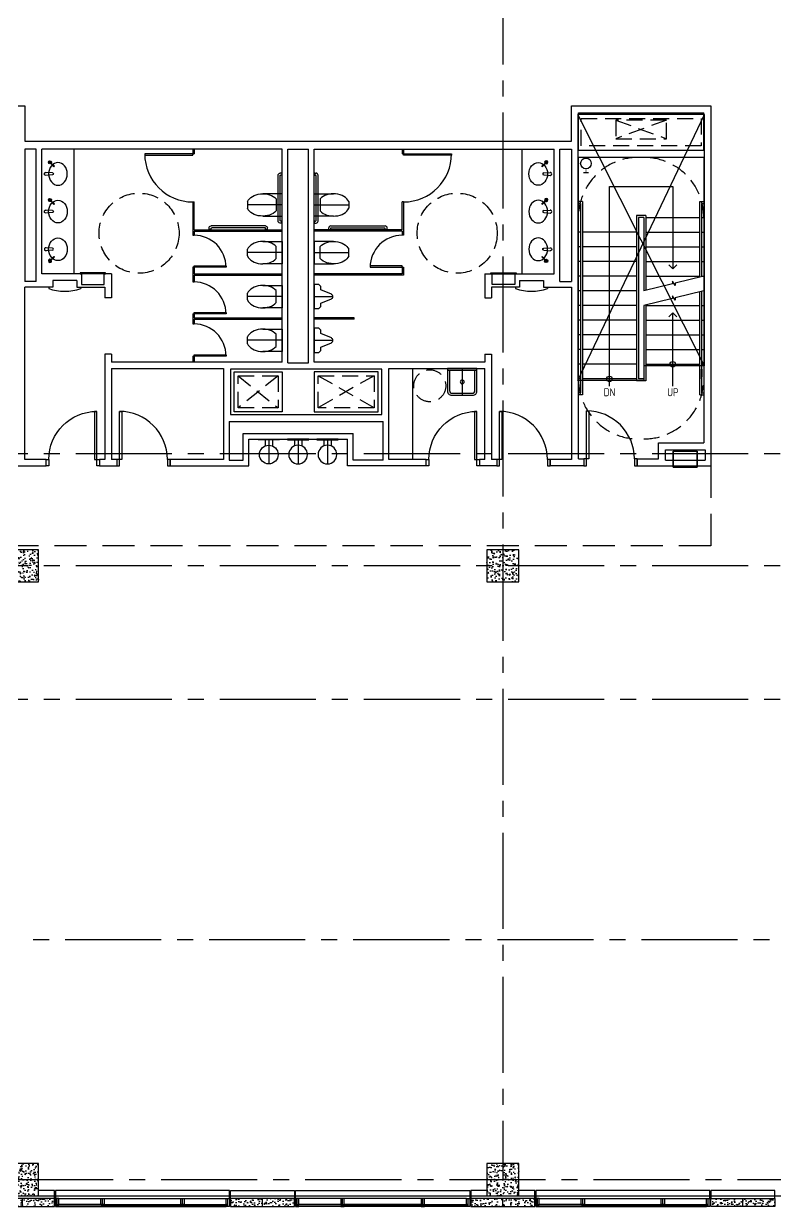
# Model space of a CAD drawing. Header units: inches. Extents: x 5893 to 9323, y 5310 to 7121.
# Drawn here: x 7789 to 8352, y 5310 to 6196 of the extents above; entities that cross this region are included whole.
import ezdxf
from ezdxf.enums import TextEntityAlignment as Align

# ---------------------------------------------------------------- set-up
doc = ezdxf.new("R2010")
doc.units = ezdxf.units.IN
doc.header["$LTSCALE"] = 96
doc.header["$MEASUREMENT"] = 0
doc.header["$PDSIZE"] = 1.5
for name, pattern in [('CENTER2', [1.125, 0.75, -0.125, 0.125, -0.125]), ('HIDDEN', [0.375, 0.25, -0.125]), ('HIDDEN2', [0.1875, 0.125, -0.0625])]:
    doc.linetypes.add(name, pattern=pattern)
doc.layers.get('0').update_dxf_attribs({"linetype": 'CONTINUOUS'})
for name, color, linetype in [('A_0_BLDGRD', 35, 'CENTER2'), ('A_0_CONST', 11, 'CONTINUOUS'), ('A_1-8-STAIR', 40, 'CONTINUOUS'), ('A_1-8_COL', 7, 'CONTINUOUS'), ('A_1-8_COL_H', 6, 'CONTINUOUS'), ('A_1-8_CW_GLASS', 1, 'CONTINUOUS'), ('A_1-8_CW_GYP', 2, 'CONTINUOUS'), ('A_1-8_CW_MULL', 2, 'CONTINUOUS'), ('A_1-8_CW_PC', 2, 'CONTINUOUS'), ('A_1-8_CW_PC_H', 6, 'CONTINUOUS'), ('A_1-8_CW_SILL', 9, 'CONTINUOUS'), ('A_1-8_DR_PLN', 30, 'CONTINUOUS'), ('A_1-8_WALL_IN', 2, 'CONTINUOUS'), ('A_1-8_WALL_TP', 193, 'CONTINUOUS'), ('A_1_CW_SLAB', 66, 'CONTINUOUS'), ('A_2-8_DR_PLN', 30, 'CONTINUOUS'), ('A_2-8_STAIR_SHAFT', 9, 'CONTINUOUS'), ('A_2-8_WALL_IN', 71, 'CONTINUOUS'), ('A_2-8_ZCORR', 5, 'HIDDEN'), ('A_3-7_STAIR1-2_TREAD', 30, 'CONTINUOUS'), ('A_3-8_STAIR', 30, 'CONTINUOUS'), ('A_3-8_WALL_IN', 71, 'CONTINUOUS'), ('M_1-9_DUCT', 9, 'CONTINUOUS'), ('M_2-9_SHAFT', 9, 'CONTINUOUS'), ('P_1-8_FIXTURE', 6, 'CONTINUOUS'), ('P_2-8_FIXTURE', 6, 'CONTINUOUS')]:
    doc.layers.add(name, color=color, linetype=linetype)
doc.styles.add('ARCHITXT', font='architxt.shx')

# ---------------------------------------------------------------- blocks, each defined once
blk = doc.blocks.new('P_UR_1-8')
at = {"layer": 'A_0_CONST'}
blk.add_line((0, 0), (0, -14), dxfattribs=at)
at = {"layer": 'P_1-8_FIXTURE'}
blk.add_lwpolyline([(-1.76, -12.96), (-5, -5), (-7.5, -5), (-9, -3.5), (-9, 0), (9, 0), (9, -3.5), (7.5, -5), (5, -5), (1.76, -12.96, -0.59411)], format="xyb", close=True, dxfattribs=at)
blk = doc.blocks.new('P_WC_1-5')
at = {"layer": 'A_0_CONST'}
blk.add_line((0, 0), (0, -26), dxfattribs=at)
at = {"layer": 'P_1-8_FIXTURE'}
for p, q in [((-4.5, -4.43), (4.5, -4.43)), ((-2.5, -26), (2.5, -26))]:
    blk.add_line(p, q, dxfattribs=at)
blk.add_lwpolyline([(8.38, -14.55), (8.38, 0), (-8.38, 0), (-8.38, -14.55)], dxfattribs=at)
at = {"layer": 'P_1-8_FIXTURE', "extrusion": (0, 0, -1)}
for start_param, end_param in [(6.586314, 8.85753), (3.708841, 5.980057)]:
    blk.add_ellipse((0, -14.55), major_axis=(0, -12), ratio=0.697917, start_param=start_param, end_param=end_param, dxfattribs=at)
blk = doc.blocks.new('P_DF_1-8')
at = {"layer": 'A_0_CONST'}
blk.add_line((0, 0), (0, -18.5), dxfattribs=at)
at = {"layer": 'P_1-8_FIXTURE'}
for p, q in [((-2.75, -0.5), (-2.75, -5.06)), ((2.75, -0.5), (2.75, -5.06))]:
    blk.add_line(p, q, dxfattribs=at)
blk.add_lwpolyline([(8, -0.5), (-8, -0.5), (-8, 0), (8, 0)], close=True, dxfattribs=at)
blk.add_circle((0, -11.5), 7, dxfattribs=at)
blk = doc.blocks.new('P_JS_1-8')
at = {"layer": 'A_0_CONST'}
blk.add_line((0, 0), (0, -20), dxfattribs=at)
at = {"layer": 'P_1-8_FIXTURE'}
blk.add_line((-11, -1.5), (11, -1.5), dxfattribs=at)
blk.add_lwpolyline([(8, -20), (-8, -20, -0.414214), (-11, -17), (-11, 0), (11, 0), (11, -17, -0.414214)], format="xyb", close=True, dxfattribs=at)
blk.add_lwpolyline([(9.5, -1.5), (9.5, -16.5, -0.414214), (7.5, -18.5), (-7.5, -18.5, -0.414214), (-9.5, -16.5), (-9.5, -1.5)], format="xyb", dxfattribs=at)
blk.add_circle((0, -10), 1.5, dxfattribs=at)
blk = doc.blocks.new('DR_1-8_3X0_478')
at = {"layer": 'A_1-8_DR_PLN'}
for points in [[(2, 40.875), (3.75, 40.875), (3.75, 4.875), (2, 4.875)], [(0, 0), (2, 0), (2, 4.875), (0, 4.875)], [(38, 0), (40, 0), (40, 4.875), (38, 4.875)]]:
    blk.add_lwpolyline(points, close=True, dxfattribs=at)
blk.add_arc((2, 4.875), 36, 0, 90, dxfattribs=at)
blk = doc.blocks.new('DR_2-8_3X0_514')
at = {"layer": 'A_2-8_DR_PLN'}
for points in [[(2, 41.25), (3.75, 41.25), (3.75, 5.25), (2, 5.25)], [(0, 0), (2, 0), (2, 5.25), (0, 5.25)], [(38, 0), (40, 0), (40, 5.25), (38, 5.25)]]:
    blk.add_lwpolyline(points, close=True, dxfattribs=at)
blk.add_arc((2, 5.25), 36, 0, 90, dxfattribs=at)
blk = doc.blocks.new('SOAP')
for p, q in [((-0.16, 0.16), (-3.28, -2.96)), ((-2.96, -3.28), (-3.28, -2.96)), ((0.16, -0.16), (-2.96, -3.28))]:
    blk.add_line(p, q)
for radius, start, end in [(1.22, 235.35536, 214.64464), (0.692, 243.52171, 206.47829), (0.22, 315, 135)]:
    blk.add_arc((0, 0), radius, start, end)
blk = doc.blocks.new('FAUCET - AUTO')
at = {"layer": 'P_1-8_FIXTURE'}
for p, q in [((5, 0.75), (0, 1.125)), ((5, -0.75), (0, -1.125))]:
    blk.add_line(p, q, dxfattribs=at)
for centre, radius, start, end in [((0, 0), 1.125, 81.421693, 278.578307), ((5, 0), 0.75, 270, 90)]:
    blk.add_arc(centre, radius, start, end, dxfattribs=at)
blk = doc.blocks.new('GRAB BARS')
at = {"layer": 'A_1-8_WALL_TP'}
for p, q in [((0, 42.98), (0.26, 42.98)), ((0, 40.7), (0.26, 40.7)), ((0.26, 42.98), (0.26, 40.7)), ((0.26, 42.59), (1.5, 42.59)), ((0.26, 41.09), (1, 41.09)), ((1.5, 7.09), (1.5, 40.59)), ((3, 6.59), (3, 41.09)), ((0, 6.98), (0.26, 6.98)), ((0, 4.7), (0.26, 4.7)), ((0.26, 4.7), (0.26, 6.98)), ((0.26, 6.59), (1, 6.59)), ((0.26, 5.09), (1.5, 5.09)), ((10.59, 0.26), (12.87, 0.26)), ((10.59, 0), (10.59, 0.26)), ((10.98, 0.26), (10.98, 1.5)), ((12.48, 3), (53.27, 3)), ((12.48, 1.5), (52.77, 1.5)), ((12.48, 0.26), (12.48, 1.5)), ((12.87, 0), (12.87, 0.26)), ((52.83, 0), (52.83, 0.26)), ((52.83, 0.26), (55.1, 0.26)), ((53.27, 0.26), (53.27, 1)), ((54.77, 0.26), (54.77, 1.5)), ((55.1, 0), (55.1, 0.26))]:
    blk.add_line(p, q, dxfattribs=at)
for centre, radius, start, end in [((1, 40.59), 0.5, 0, 90), ((1.5, 41.09), 1.5, 0, 90), ((1, 7.09), 0.5, 270, 0), ((1.5, 6.59), 1.5, 270, 0), ((12.48, 1.5), 1.5, 90, 180), ((52.77, 1), 0.5, 0, 90), ((53.27, 1.5), 1.5, 0, 90)]:
    blk.add_arc(centre, radius, start, end, dxfattribs=at)
blk = doc.blocks.new('COL_1-8_24X24')
at = {"layer": 'A_1-8_COL_H'}
h = blk.add_hatch(dxfattribs=at)
h.set_pattern_fill('AR-CONC,_I', color=256, style=2)
h.set_pattern_definition([(50, (-6180, -6718.462), (7.172602, -0.6275213), [0.75, -8.25]), (355, (-6180, -6718.462), (-1.3875133, 7.5219213), [0.6, -6.6]), (100.4514, (-6179.402, -6718.5144), (5.785094, 6.8943954), [0.637402, -7.011421]), (46.1842, (-6180, -6716.462), (10.6724105, -1.65519), [1.125, -12.375]), (96.6356, (-6179.111, -6716.6), (9.346627, 9.741179), [0.956103, -10.51713]), (351.1842, (-6180, -6716.462), (9.34662, 9.741186), [0.9, -9.9]), (21, (-6179, -6716.962), (5.9690705, -4.026189), [0.75, -8.25]), (326, (-6179, -6716.962), (2.4331533, 7.2515005), [0.6, -6.6]), (71.4514, (-6178.5026, -6717.2976), (8.4022263, 3.225305), [0.637402, -7.011421]), (37.5, (-6180, -6718.462), (0.12159855, 3.32893854), [0, -6.52, 0, -6.7, 0, -6.625]), (7.5, (-6180, -6718.462), (2.6306954, 3.9441171), [0, -3.82, 0, -6.37, 0, -2.525]), (327.5, (-6182.23, -6718.462), (5.3382244, -0.2255487), [0, -2.5, 0, -7.8, 0, -10.35]), (317.5, (-6183.23, -6718.462), (5.8318617, 1.0010498), [0, -3.25, 0, -5.18, 0, -7.35])])
h.paths.add_polyline_path([(-12, -12), (12, -12), (12, 12), (-12, 12)])
at = {"layer": 'A_0_CONST'}
blk.add_point((0, 0), dxfattribs=at)
at = {"layer": 'A_1-8_COL'}
blk.add_lwpolyline([(-12, -12), (12, -12), (12, 12), (-12, 12)], close=True, dxfattribs=at)
blk = doc.blocks.new('PRE_1-8_COL1')
at = {"layer": 'A_1-8_CW_PC_H'}
h = blk.add_hatch(dxfattribs=at)
h.set_pattern_fill('AR-CONC', color=256, style=0)
h.set_pattern_definition([(50, (-5100, -6744), (7.172602, -0.6275213), [0.75, -8.25]), (355, (-5100, -6744), (-1.3875133, 7.5219213), [0.6, -6.6]), (100.4514, (-5099.402, -6744.052), (5.785094, 6.8943954), [0.637402, -7.011421]), (46.1842, (-5100, -6742), (10.6724105, -1.65519), [1.125, -12.375]), (96.6356, (-5099.111, -6742.138), (9.346627, 9.741179), [0.956103, -10.51713]), (351.1842, (-5100, -6742), (9.34662, 9.741186), [0.9, -9.9]), (21, (-5099, -6742.5), (5.9690705, -4.026189), [0.75, -8.25]), (326, (-5099, -6742.5), (2.433153, 7.2515005), [0.6, -6.6]), (71.4514, (-5098.5026, -6742.8355), (8.4022263, 3.225305), [0.637402, -7.011421]), (37.5, (-5100, -6744), (0.12159855, 3.3289385), [0, -6.52, 0, -6.7, 0, -6.625]), (7.5, (-5100, -6744), (2.6306954, 3.9441171), [0, -3.82, 0, -6.37, 0, -2.525]), (327.5, (-5102.23, -6744), (5.3382244, -0.2255487), [0, -2.5, 0, -7.8, 0, -10.35]), (317.5, (-5103.23, -6744), (5.8318617, 1.0010498), [0, -3.25, 0, -5.18, 0, -7.35])])
h.paths.add_polyline_path([(-24, -6), (24, -6), (24, 0), (-24, 0)])
at = {"layer": 'A_0_CONST'}
blk.add_line((0, 0), (0, -6), dxfattribs=at)
at = {"layer": 'A_1-8_CW_PC'}
blk.add_lwpolyline([(-24, -6), (24, -6), (24, 0), (-24, 0)], close=True, dxfattribs=at)
blk = doc.blocks.new('MUL_1-8_EX2')
at = {"layer": 'A_0_CONST'}
blk.add_line((0, 0), (0, -6), dxfattribs=at)
at = {"layer": 'A_1-8_CW_MULL'}
blk.add_lwpolyline([(-1.25, -6), (-1.25, 0), (1.25, 0), (1.25, -0.5), (0.5, -0.5), (0.5, -1.5), (1.25, -1.5), (1.25, -6)], close=True, dxfattribs=at)
blk = doc.blocks.new('MUL_1-8_EX1')
at = {"layer": 'A_0_CONST'}
blk.add_line((0, 0), (0, -6), dxfattribs=at)
at = {"layer": 'A_1-8_CW_MULL'}
blk.add_lwpolyline([(0.5, -1.5), (1.25, -1.5), (1.25, -6), (-1.25, -6), (-1.25, -1.5), (-0.5, -1.5), (-0.5, -0.5), (-1.25, -0.5), (-1.25, 0), (1.25, 0), (1.25, -0.5), (0.5, -0.5)], close=True, dxfattribs=at)

msp = doc.modelspace()

# ---------------------------------------------------------------- linework, layer by layer
at = {"layer": 'A_0_BLDGRD'}
for p, q in [((8148, 6670), (8148, 5330)), ((8872, 5874), (6344, 5874)), ((8872, 5790), (6344, 5790)), ((8872, 5690), (6316, 5690)), ((6524, 5510), (8872, 5510)), ((6704, 5330), (8872, 5330))]:
    msp.add_line(p, q, dxfattribs=at)
at = {"layer": 'A_1-8-STAIR'}
for points, const_width in [([(8208.43, 6084.73), (8212.43, 6084.73)], 1), ([(8210.43, 6087.73), (8210.43, 6084.73)], 0.5)]:
    msp.add_lwpolyline(points, dxfattribs=dict(at, const_width=const_width))
msp.add_circle((8210.43, 6091.73), 4, dxfattribs=at)
at = {"layer": 'A_1-8_CW_GLASS'}
for p, q in [((7846.75, 5311.5), (7815.25, 5311.5)), ((7815.25, 5310.5), (7846.75, 5310.5)), ((7849.25, 5311.5), (7906.75, 5311.5)), ((7849.25, 5310.5), (7906.75, 5310.5)), ((7909.25, 5311.5), (7940.75, 5311.5)), ((7940.75, 5310.5), (7909.25, 5310.5)), ((8026.75, 5311.5), (7995.25, 5311.5)), ((7995.25, 5310.5), (8026.75, 5310.5)), ((8086.75, 5311.5), (8029.25, 5311.5)), ((8086.75, 5310.5), (8029.25, 5310.5)), ((8089.25, 5311.5), (8120.75, 5311.5)), ((8120.75, 5310.5), (8089.25, 5310.5)), ((8206.75, 5311.5), (8175.25, 5311.5)), ((8175.25, 5310.5), (8206.75, 5310.5)), ((8209.25, 5311.5), (8266.75, 5311.5)), ((8209.25, 5310.5), (8266.75, 5310.5)), ((8269.25, 5311.5), (8300.75, 5311.5)), ((8300.75, 5310.5), (8269.25, 5310.5))]:
    msp.add_line(p, q, dxfattribs=at)
at = {"layer": 'A_1-8_CW_GYP'}
for points in [[(7812, 5316), (7812, 5322), (7800, 5322)], [(7944, 5316), (7944, 5322), (7992, 5322), (7992, 5316)], [(8136, 5322), (8124, 5322), (8124, 5316)], [(8172, 5316), (8172, 5322), (8160, 5322)], [(8352, 5316), (8352, 5322), (8304, 5322), (8304, 5316)]]:
    msp.add_lwpolyline(points, dxfattribs=at)
at = {"layer": 'A_1-8_CW_SILL'}
for p, q in [((7815.25, 5316), (7940.75, 5316)), ((8120.75, 5316), (7995.25, 5316)), ((8175.25, 5316), (8300.75, 5316)), ((7815.25, 5310), (7940.75, 5310)), ((8120.75, 5310), (7995.25, 5310)), ((8175.25, 5310), (8300.75, 5310))]:
    msp.add_line(p, q, dxfattribs=at)
for points in [[(7943.25, 5316), (7943.25, 5322), (7812.75, 5322), (7812.75, 5316)], [(7992.75, 5316), (7992.75, 5322), (8123.25, 5322), (8123.25, 5316)], [(8303.25, 5316), (8303.25, 5322), (8172.75, 5322), (8172.75, 5316)]]:
    msp.add_lwpolyline(points, dxfattribs=at)
at = {"layer": 'A_1-8_WALL_IN'}
for p, q in [((7540, 6135), (7789.75, 6135)), ((7789.75, 6135), (7789.75, 6108.5)), ((8199.5, 6108.5), (8199.5, 6135)), ((7789.75, 6108.5), (8199.5, 6108.5)), ((7789.75, 6102.38), (7789.75, 6003.13)), ((7798.38, 6102.38), (7789.75, 6102.38)), ((7798.38, 6003.13), (7798.38, 6102.38)), ((7802.62, 6008.88), (7802.62, 6102.38)), ((7982.62, 6102.38), (7802.62, 6102.38)), ((7982.62, 5942.88), (7982.62, 6102.38)), ((7986.87, 5942.25), (7986.87, 6102.38)), ((7986.87, 6102.38), (8002.37, 6102.38)), ((8002.37, 5942.25), (8002.37, 6102.38)), ((8006.62, 5942.88), (8006.62, 6102.38)), ((8006.62, 6102.38), (8186.62, 6102.38)), ((8186.62, 6008.88), (8186.62, 6102.38)), ((8190.87, 6003.13), (8190.87, 6102.38)), ((8190.87, 6102.38), (8199.5, 6102.38)), ((8199.5, 6102.38), (8199.5, 6003.13)), ((8204.75, 5873.5), (8204.75, 6096.25)), ((7798.38, 6003.13), (7789.75, 6003.13)), ((7854.62, 6008.88), (7802.62, 6008.88)), ((7828.66, 6004), (7810.66, 6004)), ((7810.66, 6004), (7810.66, 5998.88)), ((7828.66, 6004), (7828.66, 5998.88)), ((7854.62, 6008.88), (7854.62, 5990.88)), ((8134.62, 6008.88), (8134.62, 5990.88)), ((8134.62, 6008.88), (8186.62, 6008.88)), ((8160.59, 6004), (8178.59, 6004)), ((8160.59, 6004), (8160.59, 5998.88)), ((8178.59, 6004), (8178.59, 5998.88)), ((8190.87, 6003.13), (8199.5, 6003.13)), ((7810.66, 5998.88), (7789.75, 5998.88)), ((7789.75, 5869.88), (7789.75, 5998.88)), ((7828.66, 5998.88), (7849.75, 5998.88)), ((7849.75, 5998.88), (7849.75, 5990.88)), ((8139.5, 5998.88), (8139.5, 5990.88)), ((8160.59, 5998.88), (8139.5, 5998.88)), ((8178.59, 5998.88), (8199.5, 5998.88)), ((8199.5, 5998.88), (8199.5, 5869.88)), ((7854.62, 5990.88), (7849.75, 5990.88)), ((8134.62, 5990.88), (8139.5, 5990.88)), ((7854.62, 5948.88), (7849.75, 5948.88)), ((7849.75, 5948.88), (7849.75, 5869.88)), ((7854.62, 5948.88), (7854.62, 5942.88)), ((8134.62, 5948.88), (8134.62, 5942.88)), ((8134.62, 5948.88), (8139.5, 5948.88)), ((8139.5, 5948.88), (8139.5, 5869.88)), ((7982.62, 5942.88), (7854.62, 5942.88)), ((7986.87, 5942.25), (8002.37, 5942.25)), ((8134.62, 5942.88), (8006.62, 5942.88)), ((7854.62, 5938), (7854.62, 5869.88)), ((7854.62, 5938), (7938.62, 5938)), ((7938.62, 5938), (7938.62, 5869.88)), ((8057.37, 5937.63), (7943.87, 5937.63)), ((7943.87, 5937.63), (7943.87, 5903.63)), ((8057.37, 5903.63), (8057.37, 5937.63)), ((8062.63, 5869.88), (8062.63, 5938)), ((8062.63, 5938), (8134.62, 5938)), ((8134.62, 5869.88), (8134.62, 5938)), ((7942.87, 5898.38), (8058.38, 5898.38)), ((7942.87, 5898.38), (7942.87, 5869.25)), ((7943.87, 5903.63), (8057.37, 5903.63)), ((8058.38, 5869.25), (8058.38, 5898.38)), ((7953.38, 5889.25), (8035.87, 5889.25)), ((7953.38, 5869.25), (7953.38, 5889.25)), ((8035.87, 5869.25), (8035.87, 5889.25)), ((7957.62, 5885), (8031.62, 5885)), ((7957.62, 5865), (7957.62, 5885)), ((8031.62, 5865), (8031.62, 5885)), ((7805.75, 5869.88), (7789.75, 5869.88)), ((7805.75, 5865), (7805.75, 5869.88)), ((7845.75, 5869.88), (7845.75, 5865)), ((7849.75, 5869.88), (7845.75, 5869.88)), ((7858.62, 5869.88), (7854.62, 5869.88)), ((7858.62, 5869.88), (7858.62, 5865)), ((7898.62, 5869.88), (7898.62, 5865)), ((7938.62, 5869.88), (7898.62, 5869.88)), ((7942.87, 5869.25), (7953.38, 5869.25)), ((8058.38, 5869.25), (8035.87, 5869.25)), ((8090.63, 5869.88), (8062.63, 5869.88)), ((8090.63, 5865), (8090.63, 5869.88)), ((8130.63, 5869.88), (8130.63, 5865)), ((8134.62, 5869.88), (8130.63, 5869.88)), ((8143.5, 5869.88), (8139.5, 5869.88)), ((8143.5, 5869.88), (8143.5, 5865)), ((8199.5, 5869.88), (8183.5, 5869.88)), ((8183.5, 5869.88), (8183.5, 5865)), ((7530, 5865), (7805.75, 5865)), ((7845.75, 5865), (7858.62, 5865)), ((7898.62, 5865), (7957.62, 5865)), ((8090.63, 5865), (8031.62, 5865)), ((8143.5, 5865), (8130.63, 5865)), ((8204.75, 5865), (8183.5, 5865))]:
    msp.add_line(p, q, dxfattribs=at)
at = {"layer": 'A_1-8_WALL_TP'}
for p, q in [((7826.62, 6008.88), (7826.62, 6102.38)), ((7915.62, 6102.38), (7915.62, 6098.88)), ((7916.62, 6102.38), (7916.62, 6098.88)), ((8072.62, 6102.38), (8072.62, 6098.88)), ((8073.62, 6102.38), (8073.62, 6098.88)), ((8162.62, 6008.88), (8162.62, 6102.38)), ((7915.62, 6098.88), (7916.62, 6098.88)), ((8073.62, 6098.88), (8072.62, 6098.88)), ((7915.62, 6062.88), (7915.62, 6037.88)), ((7915.62, 6062.88), (7916.62, 6062.88)), ((7916.62, 6041.88), (7916.62, 6062.88)), ((8072.62, 6041.88), (8072.62, 6062.88)), ((8073.62, 6062.88), (8072.62, 6062.88)), ((8073.62, 6062.88), (8073.62, 6037.88)), ((7915.62, 6037.88), (7916.62, 6037.88)), ((7915.62, 6037.88), (7916.62, 6037.88)), ((7916.62, 6041.88), (7982.62, 6041.88)), ((7916.62, 6040.88), (7982.62, 6040.88)), ((7916.62, 6040.88), (7916.62, 6037.88)), ((8072.62, 6041.88), (8006.62, 6041.88)), ((8072.62, 6040.88), (8006.62, 6040.88)), ((8072.62, 6040.88), (8072.62, 6037.88)), ((8073.62, 6037.88), (8072.62, 6037.88)), ((8073.62, 6037.88), (8072.62, 6037.88)), ((7915.62, 6013.88), (7915.62, 6002.88)), ((7916.62, 6013.88), (7915.62, 6013.88)), ((7916.62, 6014.38), (7916.62, 6008.88)), ((7916.62, 6013.88), (7916.62, 6008.88)), ((8072.62, 6014.38), (8072.62, 6008.88)), ((8072.62, 6013.88), (8073.62, 6013.88)), ((8072.62, 6011.88), (8072.62, 6008.88)), ((8073.62, 6013.88), (8073.62, 6007.88)), ((7915.62, 6002.88), (7916.62, 6002.88)), ((7916.62, 6008.88), (7982.62, 6008.88)), ((7916.62, 6008.88), (7982.62, 6008.88)), ((7916.62, 6007.88), (7982.62, 6007.88)), ((7916.62, 6007.88), (7916.62, 6002.88)), ((8072.62, 6008.88), (8006.62, 6008.88)), ((8073.62, 6007.88), (8006.62, 6007.88)), ((8072.62, 6008.88), (8006.62, 6008.88)), ((7807.66, 5998.88), (7807.66, 5997.88)), ((7831.66, 5998.88), (7831.66, 5997.88)), ((8157.59, 5998.88), (8157.59, 5997.88)), ((8181.59, 5998.88), (8181.59, 5997.88)), ((7915.62, 5978.88), (7916.62, 5978.88)), ((7915.62, 5978.88), (7915.62, 5971.38)), ((7916.62, 5978.88), (7916.62, 5975.88)), ((7916.62, 5975.88), (7982.62, 5975.88)), ((8036.63, 5975.88), (8006.62, 5975.88)), ((8036.63, 5974.88), (8036.63, 5975.88)), ((7915.62, 5971.38), (7916.62, 5971.38)), ((7916.62, 5974.88), (7982.62, 5974.88)), ((7916.62, 5974.88), (7916.62, 5971.38)), ((8036.63, 5974.88), (8006.62, 5974.88)), ((7915.62, 5947.38), (7916.62, 5947.38)), ((7915.62, 5947.38), (7915.62, 5942.88)), ((7916.62, 5947.38), (7916.62, 5942.88))]:
    msp.add_line(p, q, dxfattribs=at)
for points in [[(7915.62, 6098.88), (7879.62, 6098.88), (7879.62, 6097.88), (7915.62, 6097.88)], [(7915.62, 6098.88), (7879.62, 6098.88), (7879.62, 6097.88), (7915.62, 6097.88)], [(8073.62, 6098.88), (8109.63, 6098.88), (8109.63, 6097.88), (8073.62, 6097.88)], [(8073.62, 6098.88), (8109.63, 6098.88), (8109.63, 6097.88), (8073.62, 6097.88)], [(7940.62, 6014.88), (7940.62, 6013.88), (7916.62, 6013.88), (7916.62, 6014.88)], [(8048.62, 6014.88), (8048.62, 6013.88), (8072.62, 6013.88), (8072.62, 6014.88)], [(7850.12, 6009.63), (7831.12, 6009.63), (7831.12, 6008.88), (7832.12, 6008.88), (7832.12, 6000.88), (7849.12, 6000.88), (7849.12, 6008.88), (7850.12, 6008.88)], [(8139.13, 6009.63), (8158.13, 6009.63), (8158.13, 6008.88), (8157.13, 6008.88), (8157.13, 6000.88), (8140.13, 6000.88), (8140.13, 6008.88), (8139.13, 6008.88)], [(7940.62, 5979.88), (7940.62, 5978.88), (7916.62, 5978.88), (7916.62, 5979.88)], [(7940.62, 5948.38), (7940.62, 5947.38), (7916.62, 5947.38), (7916.62, 5948.38)]]:
    msp.add_lwpolyline(points, close=True, dxfattribs=at)
at = {"layer": 'A_1-8_WALL_TP', "linetype": 'HIDDEN2'}
for centre in [(7875.4, 6039.43), (8113.85, 6039.43)]:
    msp.add_circle(centre, 30, dxfattribs=at)
at = {"layer": 'A_1-8_WALL_TP'}
for centre, radius, start, end in [((7915.62, 6098.88), 36, 180, 270), ((7915.62, 6098.88), 36, 180, 270), ((8073.62, 6098.88), 36, 270, 0), ((7916.62, 6013.88), 24, 0, 90), ((8072.62, 6013.88), 24, 90, 180), ((7916.62, 5978.88), 24, 0, 90), ((7819.66, 6032.88), 37, 251.07536, 288.92464), ((8169.59, 6032.88), 37, 251.07536, 288.92464), ((7916.62, 5947.38), 24, 0, 90)]:
    msp.add_arc(centre, radius, start, end, dxfattribs=at)
at = {"layer": 'A_1_CW_SLAB'}
msp.add_lwpolyline([(7052, 5318), (8884, 5318), (8884, 6682), (7052, 6682)], dxfattribs=at)
at = {"layer": 'A_2-8_STAIR_SHAFT'}
for p, q in [((8204.25, 5929), (8299.25, 6128.5)), ((8299.25, 5940), (8204.25, 6128.5))]:
    msp.add_line(p, q, dxfattribs=at)
for points in [[(8299.25, 5940), (8299.25, 5940), (8299.25, 6128.5), (8204.25, 6128.5), (8204.25, 5929)], [(8299.25, 5940), (8253.75, 5940), (8253.75, 5929), (8204.25, 5929)]]:
    msp.add_lwpolyline(points, dxfattribs=at)
at = {"layer": 'A_2-8_WALL_IN'}
for p, q in [((8199.5, 6135), (8304, 6135)), ((8304, 6135), (8304, 5865)), ((8204.75, 6101.5), (8204.75, 6129.75)), ((8204.75, 6129.75), (8298.75, 6129.75)), ((8298.75, 6101.5), (8298.75, 6129.75)), ((8298.75, 6096.25), (8298.75, 5882.25)), ((8264.75, 5870.25), (8264.75, 5882.25)), ((8264.75, 5882.25), (8298.75, 5882.25)), ((8204.75, 5870.25), (8204.75, 5873.5)), ((8204.75, 5870.25), (8208.75, 5870.25)), ((8208.75, 5870.25), (8208.75, 5865)), ((8248.75, 5870.25), (8264.75, 5870.25)), ((8248.75, 5870.25), (8248.75, 5865)), ((8270, 5869.25), (8270, 5877)), ((8270, 5877), (8299.75, 5877)), ((8270, 5869.25), (8299.75, 5869.25)), ((8270, 5869.25), (8299.75, 5869.25)), ((8299.75, 5877), (8299.75, 5869.25)), ((8208.75, 5865), (8204.75, 5865)), ((8248.75, 5865), (8304, 5865)), ((8294.75, 5865), (8304, 5865))]:
    msp.add_line(p, q, dxfattribs=at)
at = {"layer": 'A_2-8_ZCORR'}
for p, q in [((8304, 5865), (8304, 5805)), ((8304, 5805), (7185.25, 5805))]:
    msp.add_line(p, q, dxfattribs=at)
at = {"layer": 'A_3-7_STAIR1-2_TREAD'}
for p, q in [((8207.75, 6063.25), (8204.75, 6063.25)), ((8206.25, 6061.75), (8204.75, 6061.75)), ((8206.25, 6061.75), (8206.25, 5919.75)), ((8207.75, 6063.25), (8207.75, 5918.25)), ((8295.75, 6006.52), (8295.75, 6063.25)), ((8295.75, 6063.25), (8298.75, 6063.25)), ((8297.25, 6006.88), (8297.25, 6061.75)), ((8297.25, 6061.75), (8298.75, 6061.75)), ((8248.25, 6052.75), (8248.25, 5928.75)), ((8255.25, 6052.75), (8248.25, 6052.75)), ((8249.75, 6051.25), (8249.75, 5930.25)), ((8253.75, 6051.25), (8249.75, 6051.25)), ((8253.75, 6051.25), (8253.75, 5996.25)), ((8255.25, 6052.75), (8255.25, 5996.62)), ((8255.25, 6051.25), (8295.75, 6051.25)), ((8297.25, 6051.25), (8298.75, 6051.25)), ((8206.25, 6040.25), (8204.75, 6040.25)), ((8248.25, 6040.25), (8207.75, 6040.25)), ((8255.25, 6040.25), (8295.75, 6040.25)), ((8297.25, 6040.25), (8298.75, 6040.25)), ((8206.25, 6029.25), (8204.75, 6029.25)), ((8248.25, 6029.25), (8207.75, 6029.25)), ((8255.25, 6029.25), (8295.75, 6029.25)), ((8297.25, 6029.25), (8298.75, 6029.25)), ((8206.25, 6018.25), (8204.75, 6018.25)), ((8248.25, 6018.25), (8207.75, 6018.25)), ((8255.25, 6018.25), (8295.75, 6018.25)), ((8297.25, 6018.25), (8298.75, 6018.25)), ((8206.25, 6007.25), (8204.75, 6007.25)), ((8248.25, 6007.25), (8207.75, 6007.25)), ((8255.25, 6007.25), (8295.75, 6007.25)), ((8297.25, 6007.25), (8298.75, 6007.25)), ((8206.25, 5996.25), (8204.75, 5996.25)), ((8248.25, 5996.25), (8207.75, 5996.25)), ((8295.75, 5918.25), (8295.75, 5995.52)), ((8297.25, 5919.75), (8297.25, 5995.88)), ((8206.25, 5985.25), (8204.75, 5985.25)), ((8248.25, 5985.25), (8207.75, 5985.25)), ((8253.75, 5985.25), (8253.75, 5930.25)), ((8255.25, 5985.62), (8255.25, 5928.75)), ((8255.25, 5985.25), (8295.75, 5985.25)), ((8297.25, 5985.25), (8298.75, 5985.25)), ((8275.5, 5924.75), (8275.5, 5979.75)), ((8206.25, 5974.25), (8204.75, 5974.25)), ((8248.25, 5974.25), (8207.75, 5974.25)), ((8255.25, 5974.25), (8295.75, 5974.25)), ((8297.25, 5974.25), (8298.75, 5974.25)), ((8206.25, 5963.25), (8204.75, 5963.25)), ((8248.25, 5963.25), (8207.75, 5963.25)), ((8255.25, 5963.25), (8295.75, 5963.25)), ((8297.25, 5963.25), (8298.75, 5963.25)), ((8206.25, 5952.25), (8204.75, 5952.25)), ((8248.25, 5952.25), (8207.75, 5952.25)), ((8255.25, 5952.25), (8295.75, 5952.25)), ((8297.25, 5952.25), (8298.75, 5952.25)), ((8206.25, 5941.25), (8204.75, 5941.25)), ((8248.25, 5941.25), (8207.75, 5941.25)), ((8255.25, 5941.25), (8295.75, 5941.25)), ((8297.25, 5941.25), (8298.75, 5941.25)), ((8295.75, 5937.5), (8295.75, 5930.25)), ((8297.25, 5937.5), (8297.25, 5931.75)), ((8206.25, 5930.25), (8204.75, 5930.25)), ((8248.25, 5930.25), (8207.75, 5930.25)), ((8255.25, 5928.75), (8248.25, 5928.75)), ((8253.75, 5930.25), (8249.75, 5930.25)), ((8206.25, 5919.75), (8204.75, 5919.75)), ((8207.75, 5918.25), (8204.75, 5918.25)), ((8295.75, 5918.25), (8298.75, 5918.25)), ((8297.25, 5919.75), (8298.75, 5919.75))]:
    msp.add_line(p, q, dxfattribs=at)
for points in [[(8228, 5924.75), (8228, 6074.5), (8275.5, 6074.5), (8275.5, 6012.75)], [(8272.5, 6015.75), (8275.5, 6012.75), (8278.5, 6015.75)], [(8298.75, 6007.25), (8277.22, 6001.99), (8277.33, 6000.14), (8275.17, 6003.36), (8275.28, 6001.51), (8253.75, 5996.25)], [(8298.75, 5996.25), (8277.22, 5990.99), (8277.33, 5989.14), (8275.17, 5992.36), (8275.28, 5990.51), (8253.75, 5985.25)], [(8272.5, 5976.75), (8275.5, 5979.75), (8278.5, 5976.75)]]:
    msp.add_lwpolyline(points, dxfattribs=at)
msp.add_lwpolyline([(8275.87, 5864), (8293.87, 5864), (8293.87, 5876), (8275.87, 5876)], close=True, dxfattribs=at)
for centre in [(8275.5, 5941.25), (8228, 5930.25)]:
    msp.add_circle(centre, 2.04, dxfattribs=at)
at = {"layer": 'A_3-7_STAIR1-2_TREAD', "linetype": 'HIDDEN2'}
for centre, start, end in [((8249.75, 6051.25), 90, 180), ((8253.75, 6051.25), 0, 90), ((8249.75, 5930.25), 180, 270), ((8253.75, 5930.25), 270, 0)]:
    msp.add_arc(centre, 45, start, end, dxfattribs=at)
at = {"layer": 'A_3-8_STAIR'}
for points, const_width in [([(8212.43, 6084.73), (8208.43, 6084.73)], 1), ([(8210.43, 6087.73), (8210.43, 6084.73)], 0.5)]:
    msp.add_lwpolyline(points, dxfattribs=dict(at, const_width=const_width))
msp.add_circle((8210.43, 6091.73), 4, dxfattribs=at)
at = {"layer": 'A_3-8_WALL_IN'}
for p, q in [((8298.75, 6101.5), (8204.75, 6101.5)), ((8298.75, 6096.25), (8204.75, 6096.25))]:
    msp.add_line(p, q, dxfattribs=at)
at = {"layer": 'M_1-9_DUCT', "linetype": 'HIDDEN2'}
for p, q in [((8270.75, 6124.25), (8232.75, 6110.25)), ((8232.75, 6124.25), (8270.75, 6110.25)), ((7949.62, 5932.63), (7979.62, 5908.63)), ((7979.62, 5932.63), (7949.62, 5908.63)), ((8009.62, 5932.63), (8051.62, 5908.63)), ((8051.62, 5932.63), (8009.62, 5908.63))]:
    msp.add_line(p, q, dxfattribs=at)
msp.add_lwpolyline([(8270.75, 6124.25), (8232.75, 6124.25), (8232.75, 6110.25), (8270.75, 6110.25), (8270.75, 6124.25)], dxfattribs=at)
for points in [[(7979.62, 5932.63), (7979.62, 5908.63), (7949.62, 5908.63), (7949.62, 5932.63)], [(8051.62, 5932.63), (8051.62, 5908.63), (8009.62, 5908.63), (8009.62, 5932.63)]]:
    msp.add_lwpolyline(points, close=True, dxfattribs=at)
at = {"layer": 'M_2-9_SHAFT', "linetype": 'HIDDEN2'}
msp.add_lwpolyline([(8296.75, 6125.5), (8296.75, 6105), (8206.75, 6105), (8206.75, 6125.5)], close=True, dxfattribs=at)
at = {"layer": 'M_2-9_SHAFT'}
for points in [[(7982.62, 5935.63), (7982.62, 5905.63), (7946.62, 5905.63), (7946.62, 5935.63)], [(8006.62, 5935.63), (8006.62, 5905.63), (8054.62, 5905.63), (8054.62, 5935.63)]]:
    msp.add_lwpolyline(points, close=True, dxfattribs=at)
at = {"layer": 'P_1-8_FIXTURE'}
msp.add_line((8080.63, 5869.88), (8080.63, 5938), dxfattribs=at)
at = {"layer": 'P_1-8_FIXTURE', "linetype": 'HIDDEN2'}
msp.add_circle((8093.35, 5925.04), 12, dxfattribs=at)
at = {"layer": 'P_1-8_FIXTURE', "extrusion": (0, 0, -1)}
for centre, major_axis in [((7814.62, 6083.88), (0, -8.5)), ((8174.62, 6055.63), (0, 8.5)), ((8174.62, 6027.38), (0, 8.5))]:
    msp.add_ellipse(centre, major_axis=major_axis, ratio=0.823529, dxfattribs=at)
at = {"layer": 'P_1-8_FIXTURE'}
for centre, major_axis in [((8174.62, 6083.88), (0, -8.5)), ((7814.62, 6055.63), (0, 8.5)), ((7814.62, 6027.38), (0, 8.5))]:
    msp.add_ellipse(centre, major_axis=major_axis, ratio=0.823529, dxfattribs=at)
at = {"layer": 'P_2-8_FIXTURE'}
msp.add_lwpolyline([(8293.87, 5864), (8275.87, 5864), (8275.87, 5876), (8293.87, 5876)], close=True, dxfattribs=at)

# ---------------------------------------------------------------- block references
for name, p, rotation in [('P_WC_1-5', (7982.62, 6060.63), 270), ('P_WC_1-5', (8006.62, 6024.88), 90), ('COL_1-8_24X24', (7788, 5790), 180), ('COL_1-8_24X24', (8148, 5790), 180), ('COL_1-8_24X24', (7788, 5330), 180), ('COL_1-8_24X24', (8148, 5330), 180), ('PRE_1-8_COL1', (7788, 5310), 180), ('MUL_1-8_EX1', (7848, 5310), 180), ('MUL_1-8_EX1', (7908, 5310), 180), ('MUL_1-8_EX2', (7942, 5310), 180), ('PRE_1-8_COL1', (7968, 5310), 180), ('MUL_1-8_EX2', (8122, 5310), 180), ('PRE_1-8_COL1', (8148, 5310), 180), ('MUL_1-8_EX1', (8208, 5310), 180), ('MUL_1-8_EX1', (8268, 5310), 180), ('MUL_1-8_EX2', (8302, 5310), 180)]:
    msp.add_blockref(name, p, dxfattribs=dict(rotation=rotation))
at = {"xscale": -1}
for name, p, rotation in [('P_WC_1-5', (8006.62, 6060.63), 90), ('P_WC_1-5', (7982.62, 6024.88), 270), ('P_WC_1-5', (7982.62, 5991.88), 270), ('P_UR_1-8', (8006.62, 5991.88), 90), ('P_WC_1-5', (7982.62, 5959.13), 270), ('P_UR_1-8', (8006.62, 5959.13), 90), ('MUL_1-8_EX2', (7814, 5310), 180), ('MUL_1-8_EX2', (7994, 5310), 180), ('MUL_1-8_EX1', (8028, 5310), 180), ('MUL_1-8_EX1', (8088, 5310), 180), ('MUL_1-8_EX2', (8174, 5310), 180), ('PRE_1-8_COL1', (8328, 5310), 180)]:
    msp.add_blockref(name, p, dxfattribs=dict(at, rotation=rotation))
for name, p in [('P_JS_1-8', (8117.63, 5938)), ('DR_1-8_3X0_478', (7845.75, 5865)), ('DR_1-8_3X0_478', (8130.63, 5865)), ('P_DF_1-8', (7994.62, 5885)), ('P_DF_1-8', (8016.62, 5885))]:
    msp.add_blockref(name, p, dxfattribs=at)
for name, p in [('DR_1-8_3X0_478', (7858.62, 5865)), ('DR_1-8_3X0_478', (8143.5, 5865)), ('DR_2-8_3X0_514', (8208.75, 5865)), ('P_DF_1-8', (7972.63, 5885))]:
    msp.add_blockref(name, p)
at = {"layer": 'P_1-8_FIXTURE', "xscale": -1}
for name, p in [('SOAP', (7808.61, 6092.57)), ('GRAB BARS', (7982.62, 6041.88)), ('SOAP', (7808.61, 6064.32)), ('FAUCET - AUTO', (8183.7, 6027.38))]:
    msp.add_blockref(name, p, dxfattribs=at)
at = {"layer": 'P_1-8_FIXTURE'}
for name, p in [('SOAP', (8180.64, 6092.57)), ('GRAB BARS', (8006.62, 6041.88)), ('SOAP', (8180.64, 6064.32)), ('FAUCET - AUTO', (7805.55, 6027.38))]:
    msp.add_blockref(name, p, dxfattribs=at)
at = {"layer": 'P_1-8_FIXTURE', "xscale": -1, "rotation": 180}
for name, p in [('FAUCET - AUTO', (7805.55, 6083.88)), ('FAUCET - AUTO', (7805.55, 6055.63)), ('SOAP', (8180.64, 6018.68))]:
    msp.add_blockref(name, p, dxfattribs=at)
at = {"layer": 'P_1-8_FIXTURE', "rotation": 180}
for name, p in [('FAUCET - AUTO', (8183.7, 6083.88)), ('FAUCET - AUTO', (8183.7, 6055.63)), ('SOAP', (7808.61, 6018.68))]:
    msp.add_blockref(name, p, dxfattribs=at)

# ---------------------------------------------------------------- texts
at = {"layer": 'A_3-7_STAIR1-2_TREAD', "style": 'ARCHITXT'}
for s, p in [('DN', (8228.05, 5917.25)), ('UP', (8275.55, 5917.19))]:
    msp.add_text(s, height=6, dxfattribs=at).set_placement(p, align=Align.CENTER)

doc.saveas('drawing.dxf')
